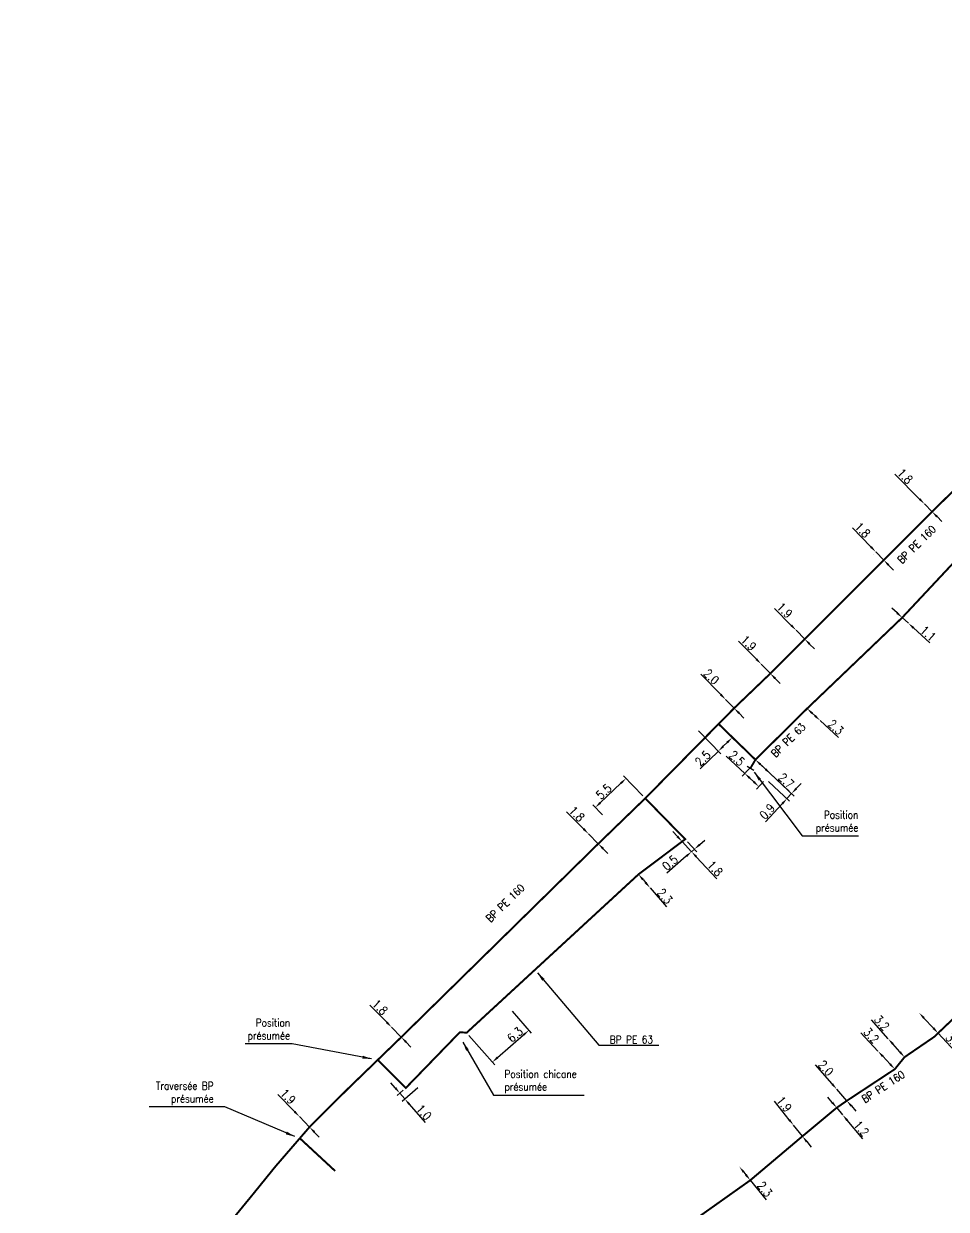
# Model space of a CAD drawing. Header units: millimetres. Extents: x 184998 to 186003, y 126995 to 128002.
# Drawn here: x 185251.5 to 185371.5, y 127752.8 to 127907 of the extents above; entities that cross this region are included whole.
import ezdxf
from ezdxf.enums import TextEntityAlignment as Align

# ---------------------------------------------------------------- set-up
doc = ezdxf.new("R2010")
doc.units = ezdxf.units.MM
doc.header["$PDMODE"] = 34
doc.linetypes.add('L_25_PE', pattern=[2000, 1000, 1000])
doc.layers.get('0').update_dxf_attribs({"linetype": 'CONTINUOUS'})
doc.layers.get('DEFPOINTS').update_dxf_attribs({"linetype": 'CONTINUOUS'})
doc.layers.add('L_150', color=1, linetype='CONTINUOUS')
doc.layers.add('L_340', color=7, linetype='CONTINUOUS')
doc.styles.get("Standard").update_dxf_attribs({"font": 'romans.shx', "width": 0.85})
doc.dimstyles.get("Standard").update_dxf_attribs({"dimtxt": 1.5, "dimasz": 1.2, "dimexe": 0.625, "dimexo": 0.625, "dimgap": 0.25, "dimtad": 1, "dimdec": 1, "dimzin": 0, "dimdsep": 46, "dimtxsty": 'Standard', "dimcen": -0.5, "dimadec": 0, "dimazin": 0, "dimtfac": 1, "dimtdec": 1, "dimtmove": 0, "dimatfit": 3, "dimfxl": 0, "dimtolj": 1, "dimtzin": 0, "dimarcsym": 0})

# ---------------------------------------------------------------- blocks, each defined once
blk = doc.blocks.new('*D173')
at = {"layer": 'DEFPOINTS', "color": 0, "linetype": 'Continuous', "transparency": 16777216}
for p in [(185367.94, 127778.33), (185367.94, 127778.33), (185370.39, 127775.7)]:
    blk.add_point(p, dxfattribs=at)
at = {"layer": 'L_150', "color": 0, "linetype": 'Continuous', "lineweight": -2, "transparency": 16777216}
for p, q in [((185368.55, 127777.67), (185369.78, 127776.36)), ((185370.39, 127775.7), (185372.63, 127773.3))]:
    blk.add_line(p, q, dxfattribs=at)
at = {"layer": 'L_150', "color": 0, "linetype": 'Continuous', "transparency": 16777216}
for points in [[(185368.66, 127777.78), (185368.44, 127777.57), (185367.94, 127778.33)], [(185369.89, 127776.46), (185369.67, 127776.25), (185370.39, 127775.7)]]:
    blk.add_solid(points, dxfattribs=at)
at = {"layer": 'L_150', "color": 0, "linetype": 'Continuous', "transparency": 16777216, "insert": (185372.36, 127774.68), "char_height": 1.125, "attachment_point": 5, "rotation": 312.9523}
blk.add_mtext('\\A1;3.6', dxfattribs=at)
blk = doc.blocks.new('*D174')
at = {"layer": 'DEFPOINTS', "color": 0, "linetype": 'Continuous', "transparency": 16777216}
for p in [(185363.91, 127774.97), (185363.91, 127774.97), (185366.03, 127772.58)]:
    blk.add_point(p, dxfattribs=at)
at = {"layer": 'L_150', "color": 0, "linetype": 'Continuous', "lineweight": -2, "transparency": 16777216}
for p, q in [((185363.91, 127774.97), (185361.73, 127777.42)), ((185365.44, 127773.25), (185364.51, 127774.3))]:
    blk.add_line(p, q, dxfattribs=at)
at = {"layer": 'L_150', "color": 0, "linetype": 'Continuous', "transparency": 16777216}
for points in [[(185364.62, 127774.4), (185364.4, 127774.2), (185363.91, 127774.97)], [(185365.55, 127773.35), (185365.32, 127773.15), (185366.03, 127772.58)]]:
    blk.add_solid(points, dxfattribs=at)
at = {"layer": 'L_150', "color": 0, "linetype": 'Continuous', "transparency": 16777216, "insert": (185363.08, 127777.03), "char_height": 1.125, "attachment_point": 5, "rotation": 311.619}
blk.add_mtext('\\A1;3.2', dxfattribs=at)
blk = doc.blocks.new('*D175')
at = {"layer": 'DEFPOINTS', "color": 0, "linetype": 'Continuous', "transparency": 16777216}
for p in [(185362.58, 127773.35), (185362.58, 127773.35), (185364.77, 127771.02)]:
    blk.add_point(p, dxfattribs=at)
at = {"layer": 'L_150', "color": 0, "linetype": 'Continuous', "lineweight": -2, "transparency": 16777216}
for p, q in [((185362.58, 127773.35), (185360.34, 127775.75)), ((185364.15, 127771.67), (185363.2, 127772.69))]:
    blk.add_line(p, q, dxfattribs=at)
at = {"layer": 'L_150', "color": 0, "linetype": 'Continuous', "transparency": 16777216}
for points in [[(185363.31, 127772.8), (185363.09, 127772.59), (185362.58, 127773.35)], [(185364.26, 127771.78), (185364.05, 127771.57), (185364.77, 127771.02)]]:
    blk.add_solid(points, dxfattribs=at)
at = {"layer": 'L_150', "color": 0, "linetype": 'Continuous', "transparency": 16777216, "insert": (185361.7, 127775.39), "char_height": 1.125, "attachment_point": 5, "rotation": 313.1066}
blk.add_mtext('\\A1;3.2', dxfattribs=at)
blk = doc.blocks.new('*D176')
at = {"layer": 'DEFPOINTS', "color": 0, "linetype": 'Continuous', "transparency": 16777216}
for p in [(185357.21, 127768.41), (185357.21, 127768.41), (185358.53, 127766.91)]:
    blk.add_point(p, dxfattribs=at)
at = {"layer": 'L_150', "color": 0, "linetype": 'Continuous', "lineweight": -2, "transparency": 16777216}
for p, q in [((185356.61, 127769.09), (185354.46, 127771.56)), ((185358.53, 127766.91), (185357.21, 127768.41)), ((185359.12, 127766.23), (185359.71, 127765.55))]:
    blk.add_line(p, q, dxfattribs=at)
at = {"layer": 'L_150', "color": 0, "linetype": 'Continuous', "transparency": 16777216}
for points in [[(185356.73, 127769.19), (185356.5, 127768.99), (185357.21, 127768.41)], [(185359.23, 127766.33), (185359.01, 127766.13), (185358.53, 127766.91)]]:
    blk.add_solid(points, dxfattribs=at)
at = {"layer": 'L_150', "color": 0, "linetype": 'Continuous', "transparency": 16777216, "insert": (185355.8, 127771.16), "char_height": 1.125, "attachment_point": 5, "rotation": 311.2032}
blk.add_mtext('\\A1;2.0', dxfattribs=at)
blk = doc.blocks.new('*D177')
at = {"layer": 'DEFPOINTS', "color": 0, "linetype": 'Continuous', "transparency": 16777216}
for p in [(185357.21, 127766), (185357.98, 127765.08), (185357.98, 127765.08)]:
    blk.add_point(p, dxfattribs=at)
at = {"layer": 'L_150', "color": 0, "linetype": 'Continuous', "lineweight": -2, "transparency": 16777216}
for p, q in [((185356.63, 127766.69), (185356.06, 127767.38)), ((185357.21, 127766), (185357.98, 127765.08)), ((185358.55, 127764.39), (185360.57, 127761.97))]:
    blk.add_line(p, q, dxfattribs=at)
at = {"layer": 'L_150', "color": 0, "linetype": 'Continuous', "transparency": 16777216}
for points in [[(185356.75, 127766.79), (185356.52, 127766.59), (185357.21, 127766)], [(185358.67, 127764.48), (185358.44, 127764.29), (185357.98, 127765.08)]]:
    blk.add_solid(points, dxfattribs=at)
at = {"layer": 'L_150', "color": 0, "linetype": 'Continuous', "transparency": 16777216, "insert": (185360.42, 127763.31), "char_height": 1.125, "attachment_point": 5, "rotation": 309.8324}
blk.add_mtext('\\A1;1.2', dxfattribs=at)
blk = doc.blocks.new('*D178')
at = {"layer": 'DEFPOINTS', "color": 0, "linetype": 'Continuous', "transparency": 16777216}
for p in [(185351.6, 127763.73), (185351.6, 127763.73), (185352.75, 127762.29)]:
    blk.add_point(p, dxfattribs=at)
at = {"layer": 'L_150', "color": 0, "linetype": 'Continuous', "lineweight": -2, "transparency": 16777216}
for p, q in [((185351.04, 127764.44), (185349.1, 127766.85)), ((185352.75, 127762.29), (185351.6, 127763.73)), ((185353.32, 127761.59), (185353.88, 127760.89))]:
    blk.add_line(p, q, dxfattribs=at)
at = {"layer": 'L_150', "color": 0, "linetype": 'Continuous', "transparency": 16777216}
for points in [[(185351.15, 127764.53), (185350.92, 127764.34), (185351.6, 127763.73)], [(185353.43, 127761.68), (185353.2, 127761.49), (185352.75, 127762.29)]]:
    blk.add_solid(points, dxfattribs=at)
at = {"layer": 'L_150', "color": 0, "linetype": 'Continuous', "transparency": 16777216, "insert": (185350.37, 127766.47), "char_height": 1.125, "attachment_point": 5, "rotation": 308.6871}
blk.add_mtext('\\A1;1.9', dxfattribs=at)
blk = doc.blocks.new('*D179')
at = {"layer": 'DEFPOINTS', "color": 0, "linetype": 'Continuous', "transparency": 16777216}
for p in [(185344.56, 127758.33), (185344.56, 127758.33), (185345.97, 127756.57)]:
    blk.add_point(p, dxfattribs=at)
at = {"layer": 'L_150', "color": 0, "linetype": 'Continuous', "lineweight": -2, "transparency": 16777216}
for p, q in [((185345.13, 127757.63), (185345.41, 127757.27)), ((185345.97, 127756.57), (185348.02, 127754.01))]:
    blk.add_line(p, q, dxfattribs=at)
at = {"layer": 'L_150', "color": 0, "linetype": 'Continuous', "transparency": 16777216}
for points in [[(185345.24, 127757.72), (185345.01, 127757.53), (185344.56, 127758.33)], [(185345.53, 127757.37), (185345.29, 127757.18), (185345.97, 127756.57)]]:
    blk.add_solid(points, dxfattribs=at)
at = {"layer": 'L_150', "color": 0, "linetype": 'Continuous', "transparency": 16777216, "insert": (185347.86, 127755.41), "char_height": 1.125, "attachment_point": 5, "rotation": 308.6871}
blk.add_mtext('\\A1;2.3', dxfattribs=at)
blk = doc.blocks.new('*D598')
at = {"layer": 'DEFPOINTS', "color": 0, "linetype": 'Continuous', "ltscale": 0.5, "transparency": 16777216}
for p in [(185287.33, 127764.85), (185287.33, 127764.85), (185288.65, 127763.49)]:
    blk.add_point(p, dxfattribs=at)
at = {"layer": 'L_150', "color": 0, "linetype": 'Continuous', "lineweight": -2, "ltscale": 0.5, "transparency": 16777216}
for p, q in [((185286.7, 127765.5), (185284.55, 127767.73)), ((185288.65, 127763.49), (185287.33, 127764.85)), ((185289.27, 127762.84), (185289.9, 127762.19))]:
    blk.add_line(p, q, dxfattribs=at)
at = {"layer": 'L_150', "color": 0, "linetype": 'Continuous', "ltscale": 0.5, "transparency": 16777216}
for points in [[(185286.81, 127765.61), (185286.59, 127765.4), (185287.33, 127764.85)], [(185289.38, 127762.95), (185289.17, 127762.74), (185288.65, 127763.49)]]:
    blk.add_solid(points, dxfattribs=at)
at = {"layer": 'L_150', "color": 0, "linetype": 'Continuous', "ltscale": 0.5, "transparency": 16777216, "insert": (185285.85, 127767.46), "char_height": 1.125, "attachment_point": 5, "rotation": 314.0464}
blk.add_mtext('\\A1;1.9', dxfattribs=at)
blk = doc.blocks.new('*D599')
at = {"layer": 'DEFPOINTS', "color": 0, "linetype": 'Continuous', "ltscale": 0.5, "transparency": 16777216}
for p in [(185299.32, 127776.47), (185299.32, 127776.47), (185300.58, 127775.18)]:
    blk.add_point(p, dxfattribs=at)
at = {"layer": 'L_150', "color": 0, "linetype": 'Continuous', "lineweight": -2, "ltscale": 0.5, "transparency": 16777216}
for p, q in [((185298.69, 127777.11), (185296.49, 127779.36)), ((185300.58, 127775.18), (185299.32, 127776.47)), ((185301.21, 127774.54), (185301.84, 127773.9))]:
    blk.add_line(p, q, dxfattribs=at)
at = {"layer": 'L_150', "color": 0, "linetype": 'Continuous', "ltscale": 0.5, "transparency": 16777216}
for points in [[(185298.8, 127777.22), (185298.58, 127777.01), (185299.32, 127776.47)], [(185301.31, 127774.65), (185301.1, 127774.44), (185300.58, 127775.18)]]:
    blk.add_solid(points, dxfattribs=at)
at = {"layer": 'L_150', "color": 0, "linetype": 'Continuous', "ltscale": 0.5, "transparency": 16777216, "insert": (185297.81, 127779.08), "char_height": 1.125, "attachment_point": 5, "rotation": 314.3735}
blk.add_mtext('\\A1;1.8', dxfattribs=at)
blk = doc.blocks.new('*D600')
at = {"layer": 'DEFPOINTS', "color": 0, "linetype": 'Continuous', "ltscale": 0.5, "transparency": 16777216}
for p in [(185324.93, 127801.61), (185324.93, 127801.61), (185326.2, 127800.33)]:
    blk.add_point(p, dxfattribs=at)
at = {"layer": 'L_150', "color": 0, "linetype": 'Continuous', "lineweight": -2, "ltscale": 0.5, "transparency": 16777216}
for p, q in [((185324.3, 127802.25), (185322.09, 127804.49)), ((185326.2, 127800.33), (185324.93, 127801.61)), ((185326.83, 127799.69), (185327.46, 127799.05))]:
    blk.add_line(p, q, dxfattribs=at)
at = {"layer": 'L_150', "color": 0, "linetype": 'Continuous', "ltscale": 0.5, "transparency": 16777216}
for points in [[(185324.41, 127802.36), (185324.19, 127802.15), (185324.93, 127801.61)], [(185326.94, 127799.8), (185326.72, 127799.59), (185326.2, 127800.33)]]:
    blk.add_solid(points, dxfattribs=at)
at = {"layer": 'L_150', "color": 0, "linetype": 'Continuous', "ltscale": 0.5, "transparency": 16777216, "insert": (185323.41, 127804.22), "char_height": 1.125, "attachment_point": 5, "rotation": 314.6524}
blk.add_mtext('\\A1;1.8', dxfattribs=at)
blk = doc.blocks.new('*D601')
at = {"layer": 'DEFPOINTS', "color": 0, "linetype": 'Continuous', "ltscale": 0.5, "transparency": 16777216}
for p in [(185325.81, 127805.04), (185332.31, 127806.24), (185327.08, 127803.73)]:
    blk.add_point(p, dxfattribs=at)
at = {"layer": 'L_150', "color": 0, "linetype": 'Continuous', "lineweight": -2, "ltscale": 0.5, "transparency": 16777216}
for p, q in [((185329.15, 127808.21), (185326.47, 127805.66)), ((185331.98, 127806.58), (185329.48, 127809.16)), ((185326.76, 127804.07), (185325.49, 127805.38))]:
    blk.add_line(p, q, dxfattribs=at)
at = {"layer": 'L_150', "color": 0, "linetype": 'Continuous', "ltscale": 0.5, "transparency": 16777216}
for points in [[(185329.05, 127808.32), (185329.26, 127808.1), (185329.81, 127808.83)], [(185326.36, 127805.77), (185326.57, 127805.55), (185325.81, 127805.04)]]:
    blk.add_solid(points, dxfattribs=at)
at = {"layer": 'L_150', "color": 0, "linetype": 'Continuous', "ltscale": 0.5, "transparency": 16777216, "insert": (185326.92, 127807.12), "char_height": 1.125, "attachment_point": 5, "rotation": 43.434}
blk.add_mtext('\\A1;5.5', dxfattribs=at)
blk = doc.blocks.new('*D602')
at = {"layer": 'DEFPOINTS', "color": 0, "linetype": 'Continuous', "ltscale": 0.5, "transparency": 16777216}
for p in [(185337.1, 127800.62), (185338.33, 127799.3), (185338.33, 127799.3)]:
    blk.add_point(p, dxfattribs=at)
at = {"layer": 'L_150', "color": 0, "linetype": 'Continuous', "lineweight": -2, "ltscale": 0.5, "transparency": 16777216}
for p, q in [((185336.49, 127801.27), (185335.88, 127801.93)), ((185337.1, 127800.62), (185338.33, 127799.3)), ((185338.95, 127798.64), (185341.61, 127795.79))]:
    blk.add_line(p, q, dxfattribs=at)
at = {"layer": 'L_150', "color": 0, "linetype": 'Continuous', "ltscale": 0.5, "transparency": 16777216}
for points in [[(185336.6, 127801.38), (185336.38, 127801.17), (185337.1, 127800.62)], [(185339.06, 127798.74), (185338.84, 127798.54), (185338.33, 127799.3)]]:
    blk.add_solid(points, dxfattribs=at)
at = {"layer": 'L_150', "color": 0, "linetype": 'Continuous', "ltscale": 0.5, "transparency": 16777216, "insert": (185341.39, 127797.12), "char_height": 1.125, "attachment_point": 5, "rotation": 312.9969}
blk.add_mtext('\\A1;1.8', dxfattribs=at)
blk = doc.blocks.new('*D603')
at = {"layer": 'DEFPOINTS', "color": 0, "linetype": 'Continuous', "ltscale": 0.5, "transparency": 16777216}
for p in [(185337.48, 127800.94), (185338.33, 127799.3), (185338.33, 127799.3)]:
    blk.add_point(p, dxfattribs=at)
at = {"layer": 'L_150', "color": 0, "linetype": 'Continuous', "lineweight": -2, "ltscale": 0.5, "transparency": 16777216}
for p, q in [((185337.8, 127800.6), (185339.03, 127799.28)), ((185339.39, 127800.22), (185340.07, 127800.81)), ((185338.71, 127799.63), (185338.33, 127799.3)), ((185337.65, 127798.71), (185335.13, 127796.52))]:
    blk.add_line(p, q, dxfattribs=at)
at = {"layer": 'L_150', "color": 0, "linetype": 'Continuous', "ltscale": 0.5, "transparency": 16777216}
for points in [[(185337.55, 127798.82), (185337.75, 127798.6), (185338.33, 127799.3)], [(185339.29, 127800.33), (185339.49, 127800.1), (185338.71, 127799.63)]]:
    blk.add_solid(points, dxfattribs=at)
at = {"layer": 'L_150', "color": 0, "linetype": 'Continuous', "ltscale": 0.5, "transparency": 16777216, "insert": (185335.54, 127797.86), "char_height": 1.125, "attachment_point": 5, "rotation": 40.9798}
blk.add_mtext('\\A1;0.5', dxfattribs=at)
blk = doc.blocks.new('*D604')
at = {"layer": 'DEFPOINTS', "color": 0, "linetype": 'Continuous', "ltscale": 0.5, "transparency": 16777216}
for p in [(185331.43, 127796.35), (185332.93, 127794.61), (185332.93, 127794.61)]:
    blk.add_point(p, dxfattribs=at)
at = {"layer": 'L_150', "color": 0, "linetype": 'Continuous', "lineweight": -2, "ltscale": 0.5, "transparency": 16777216}
for p, q in [((185332.02, 127795.67), (185332.34, 127795.29)), ((185332.93, 127794.61), (185335.07, 127792.12))]:
    blk.add_line(p, q, dxfattribs=at)
at = {"layer": 'L_150', "color": 0, "linetype": 'Continuous', "ltscale": 0.5, "transparency": 16777216}
for points in [[(185332.13, 127795.77), (185331.9, 127795.57), (185331.43, 127796.35)], [(185332.46, 127795.39), (185332.23, 127795.19), (185332.93, 127794.61)]]:
    blk.add_solid(points, dxfattribs=at)
at = {"layer": 'L_150', "color": 0, "linetype": 'Continuous', "ltscale": 0.5, "transparency": 16777216, "insert": (185334.86, 127793.51), "char_height": 1.125, "attachment_point": 5, "rotation": 310.738}
blk.add_mtext('\\A1;2.3', dxfattribs=at)
blk = doc.blocks.new('*D605')
at = {"layer": 'DEFPOINTS', "color": 0, "linetype": 'Continuous', "ltscale": 0.5, "transparency": 16777216}
for p in [(185347.39, 127823.69), (185347.39, 127823.69), (185348.58, 127822.47)]:
    blk.add_point(p, dxfattribs=at)
at = {"layer": 'L_150', "color": 0, "linetype": 'Continuous', "lineweight": -2, "ltscale": 0.5, "transparency": 16777216}
for p, q in [((185346.76, 127824.33), (185344.45, 127826.68)), ((185348.58, 127822.47), (185347.39, 127823.69)), ((185349.21, 127821.83), (185349.84, 127821.19))]:
    blk.add_line(p, q, dxfattribs=at)
at = {"layer": 'L_150', "color": 0, "linetype": 'Continuous', "ltscale": 0.5, "transparency": 16777216}
for points in [[(185346.86, 127824.44), (185346.65, 127824.23), (185347.39, 127823.69)], [(185349.32, 127821.93), (185349.1, 127821.72), (185348.58, 127822.47)]]:
    blk.add_solid(points, dxfattribs=at)
at = {"layer": 'L_150', "color": 0, "linetype": 'Continuous', "ltscale": 0.5, "transparency": 16777216, "insert": (185345.75, 127826.42), "char_height": 1.125, "attachment_point": 5, "rotation": 314.4535}
blk.add_mtext('\\A1;1.9', dxfattribs=at)
blk = doc.blocks.new('*D606')
at = {"layer": 'DEFPOINTS', "color": 0, "linetype": 'Continuous', "ltscale": 0.5, "transparency": 16777216}
for p in [(185351.93, 127828.09), (185351.93, 127828.09), (185353.05, 127826.94)]:
    blk.add_point(p, dxfattribs=at)
at = {"layer": 'L_150', "color": 0, "linetype": 'Continuous', "lineweight": -2, "ltscale": 0.5, "transparency": 16777216}
for p, q in [((185351.3, 127828.73), (185349.14, 127830.94)), ((185353.05, 127826.95), (185351.93, 127828.09)), ((185353.38, 127827.27), (185353.39, 127827.27)), ((185353.68, 127826.3), (185354.31, 127825.66))]:
    blk.add_line(p, q, dxfattribs=at)
at = {"layer": 'L_150', "color": 0, "linetype": 'Continuous', "ltscale": 0.5, "transparency": 16777216}
for points in [[(185351.41, 127828.84), (185351.2, 127828.63), (185351.93, 127828.09)], [(185353.79, 127826.41), (185353.58, 127826.2), (185353.05, 127826.95)]]:
    blk.add_solid(points, dxfattribs=at)
at = {"layer": 'L_150', "color": 0, "linetype": 'Continuous', "ltscale": 0.5, "transparency": 16777216, "insert": (185350.44, 127830.69), "char_height": 1.125, "attachment_point": 5, "rotation": 314.4154}
blk.add_mtext('\\A1;1.9', dxfattribs=at)
blk = doc.blocks.new('*D607')
at = {"layer": 'DEFPOINTS', "color": 0, "linetype": 'Continuous', "ltscale": 0.5, "transparency": 16777216}
for p in [(185362.29, 127838.29), (185362.29, 127838.29), (185363.33, 127837.22)]:
    blk.add_point(p, dxfattribs=at)
at = {"layer": 'L_150', "color": 0, "linetype": 'Continuous', "lineweight": -2, "ltscale": 0.5, "transparency": 16777216}
for p, q in [((185361.66, 127838.93), (185359.25, 127841.41)), ((185361.95, 127837.96), (185361.95, 127837.96)), ((185363.33, 127837.22), (185362.29, 127838.29)), ((185362.99, 127836.9), (185362.99, 127836.9)), ((185363.95, 127836.58), (185364.58, 127835.93))]:
    blk.add_line(p, q, dxfattribs=at)
at = {"layer": 'L_150', "color": 0, "linetype": 'Continuous', "ltscale": 0.5, "transparency": 16777216}
for points in [[(185361.77, 127839.04), (185361.56, 127838.83), (185362.29, 127838.29)], [(185364.06, 127836.68), (185363.85, 127836.47), (185363.33, 127837.22)]]:
    blk.add_solid(points, dxfattribs=at)
at = {"layer": 'L_150', "color": 0, "linetype": 'Continuous', "ltscale": 0.5, "transparency": 16777216, "insert": (185360.57, 127841.13), "char_height": 1.125, "attachment_point": 5, "rotation": 314.2231}
blk.add_mtext('\\A1;1.8', dxfattribs=at)
blk = doc.blocks.new('*D608')
at = {"layer": 'DEFPOINTS', "color": 0, "linetype": 'Continuous', "ltscale": 0.5, "transparency": 16777216}
for p in [(185368.63, 127844.52), (185368.63, 127844.52), (185369.62, 127843.51)]:
    blk.add_point(p, dxfattribs=at)
at = {"layer": 'L_150', "color": 0, "linetype": 'Continuous', "lineweight": -2, "ltscale": 0.5, "transparency": 16777216}
for p, q in [((185367.99, 127845.16), (185364.78, 127848.4)), ((185369.62, 127843.51), (185368.63, 127844.52)), ((185370.26, 127842.87), (185370.89, 127842.23))]:
    blk.add_line(p, q, dxfattribs=at)
at = {"layer": 'L_150', "color": 0, "linetype": 'Continuous', "ltscale": 0.5, "transparency": 16777216}
for points in [[(185368.1, 127845.26), (185367.89, 127845.05), (185368.63, 127844.52)], [(185370.36, 127842.97), (185370.15, 127842.76), (185369.62, 127843.51)]]:
    blk.add_solid(points, dxfattribs=at)
at = {"layer": 'L_150', "color": 0, "linetype": 'Continuous', "ltscale": 0.5, "transparency": 16777216, "insert": (185366.1, 127848.13), "char_height": 1.125, "attachment_point": 5, "rotation": 314.7238}
blk.add_mtext('\\A1;1.8', dxfattribs=at)
blk = doc.blocks.new('*D612')
at = {"layer": 'DEFPOINTS', "color": 0, "linetype": 'Continuous', "ltscale": 0.5, "transparency": 16777216}
for p in [(185342.76, 127819.09), (185342.76, 127819.09), (185343.87, 127817.96)]:
    blk.add_point(p, dxfattribs=at)
at = {"layer": 'L_150', "color": 0, "linetype": 'Continuous', "lineweight": -2, "ltscale": 0.5, "transparency": 16777216}
for p, q in [((185342.13, 127819.73), (185339.54, 127822.37)), ((185343.87, 127817.96), (185342.76, 127819.09)), ((185344.51, 127817.32), (185345.14, 127816.68))]:
    blk.add_line(p, q, dxfattribs=at)
at = {"layer": 'L_150', "color": 0, "linetype": 'Continuous', "ltscale": 0.5, "transparency": 16777216}
for points in [[(185342.24, 127819.84), (185342.02, 127819.63), (185342.76, 127819.09)], [(185344.61, 127817.43), (185344.4, 127817.22), (185343.87, 127817.96)]]:
    blk.add_solid(points, dxfattribs=at)
at = {"layer": 'L_150', "color": 0, "linetype": 'Continuous', "ltscale": 0.5, "transparency": 16777216, "insert": (185340.91, 127822.04), "char_height": 1.125, "attachment_point": 5, "rotation": 314.5584}
blk.add_mtext('\\A1;2.0', dxfattribs=at)
blk = doc.blocks.new('*D613')
at = {"layer": 'DEFPOINTS', "color": 0, "linetype": 'Continuous', "ltscale": 0.5, "transparency": 16777216}
for p in [(185341.85, 127815.91), (185338.91, 127815.34), (185341.82, 127812.37)]:
    blk.add_point(p, dxfattribs=at)
at = {"layer": 'L_150', "color": 0, "linetype": 'Continuous', "lineweight": -2, "ltscale": 0.5, "transparency": 16777216}
for p, q in [((185339.24, 127815), (185342.14, 127812.04)), ((185342.18, 127815.58), (185343.93, 127813.78)), ((185342.96, 127813.49), (185342.46, 127813)), ((185341.82, 127812.37), (185339.47, 127810.08))]:
    blk.add_line(p, q, dxfattribs=at)
at = {"layer": 'L_150', "color": 0, "linetype": 'Continuous', "ltscale": 0.5, "transparency": 16777216}
for points in [[(185342.36, 127813.11), (185342.56, 127812.89), (185341.82, 127812.37)], [(185342.86, 127813.6), (185343.07, 127813.38), (185343.6, 127814.12)]]:
    blk.add_solid(points, dxfattribs=at)
at = {"layer": 'L_150', "color": 0, "linetype": 'Continuous', "ltscale": 0.5, "transparency": 16777216, "insert": (185339.8, 127811.44), "char_height": 1.125, "attachment_point": 5, "rotation": 44.3885}
blk.add_mtext('\\A1;2.5', dxfattribs=at)
blk = doc.blocks.new('*D614')
at = {"layer": 'DEFPOINTS', "color": 0, "linetype": 'Continuous', "ltscale": 0.5, "transparency": 16777216}
for p in [(185346.64, 127811.26), (185348, 127808.76), (185350.74, 127806.2)]:
    blk.add_point(p, dxfattribs=at)
at = {"layer": 'L_150', "color": 0, "linetype": 'Continuous', "lineweight": -2, "ltscale": 0.5, "transparency": 16777216}
for p, q in [((185346.98, 127810.94), (185351.7, 127806.54)), ((185348.34, 127808.44), (185351.08, 127805.88)), ((185351.96, 127807.52), (185352.58, 127808.18)), ((185351.35, 127806.86), (185350.74, 127806.2)), ((185350.13, 127805.54), (185347.93, 127803.16))]:
    blk.add_line(p, q, dxfattribs=at)
at = {"layer": 'L_150', "color": 0, "linetype": 'Continuous', "ltscale": 0.5, "transparency": 16777216}
for points in [[(185351.85, 127807.62), (185352.07, 127807.42), (185351.35, 127806.86)], [(185350.02, 127805.64), (185350.24, 127805.43), (185350.74, 127806.2)]]:
    blk.add_solid(points, dxfattribs=at)
at = {"layer": 'L_150', "color": 0, "linetype": 'Continuous', "ltscale": 0.5, "transparency": 16777216, "insert": (185348.17, 127804.53), "char_height": 1.125, "attachment_point": 5, "rotation": 47.1905}
blk.add_mtext('\\A1;0.9', dxfattribs=at)
blk = doc.blocks.new('*D615')
at = {"layer": 'DEFPOINTS', "color": 0, "linetype": 'Continuous', "ltscale": 0.5, "transparency": 16777216}
for p in [(185346.64, 127811.26), (185348.61, 127809.42), (185348.61, 127809.42)]:
    blk.add_point(p, dxfattribs=at)
at = {"layer": 'L_150', "color": 0, "linetype": 'Continuous', "lineweight": -2, "ltscale": 0.5, "transparency": 16777216}
for p, q in [((185346.96, 127811.6), (185346.96, 127811.6)), ((185347.29, 127810.64), (185347.95, 127810.03)), ((185348.93, 127809.76), (185348.93, 127809.76)), ((185348.61, 127809.42), (185351.01, 127807.18))]:
    blk.add_line(p, q, dxfattribs=at)
at = {"layer": 'L_150', "color": 0, "linetype": 'Continuous', "ltscale": 0.5, "transparency": 16777216}
for points in [[(185347.4, 127810.75), (185347.19, 127810.53), (185346.64, 127811.26)], [(185348.05, 127810.14), (185347.85, 127809.92), (185348.61, 127809.42)]]:
    blk.add_solid(points, dxfattribs=at)
at = {"layer": 'L_150', "color": 0, "linetype": 'Continuous', "ltscale": 0.5, "transparency": 16777216, "insert": (185350.65, 127808.54), "char_height": 1.125, "attachment_point": 5, "rotation": 316.976}
blk.add_mtext('\\A1;2.7', dxfattribs=at)
blk = doc.blocks.new('*D616')
at = {"layer": 'DEFPOINTS', "color": 0, "linetype": 'Continuous', "transparency": 16777216}
for p in [(185346.17, 127810.46), (185348, 127808.76), (185347.08, 127807.77)]:
    blk.add_point(p, dxfattribs=at)
at = {"layer": 'L_340', "color": 0, "linetype": 'Continuous', "lineweight": -2, "transparency": 16777216}
for p, q in [((185345.25, 127809.48), (185342.85, 127811.72)), ((185345.85, 127810.12), (185344.93, 127809.14)), ((185346.42, 127808.39), (185345.91, 127808.87)), ((185347.68, 127808.41), (185346.76, 127807.43))]:
    blk.add_line(p, q, dxfattribs=at)
at = {"layer": 'L_340', "color": 0, "linetype": 'Continuous', "transparency": 16777216}
for points in [[(185346.01, 127808.98), (185345.8, 127808.76), (185345.25, 127809.48)], [(185346.52, 127808.5), (185346.32, 127808.28), (185347.08, 127807.77)]]:
    blk.add_solid(points, dxfattribs=at)
at = {"layer": 'L_340', "color": 0, "linetype": 'Continuous', "transparency": 16777216, "insert": (185344.23, 127811.45), "char_height": 1.125, "attachment_point": 5, "rotation": 316.976}
blk.add_mtext('\\A1;2.5', dxfattribs=at)
blk = doc.blocks.new('*D617')
at = {"layer": 'DEFPOINTS', "color": 0, "linetype": 'Continuous', "ltscale": 0.5, "transparency": 16777216}
for p in [(185353.36, 127817.91), (185355.05, 127816.36), (185355.05, 127816.36)]:
    blk.add_point(p, dxfattribs=at)
at = {"layer": 'L_150', "color": 0, "linetype": 'Continuous', "lineweight": -2, "ltscale": 0.5, "transparency": 16777216}
for p, q in [((185354.02, 127817.3), (185354.39, 127816.97)), ((185355.05, 127816.36), (185357.46, 127814.13))]:
    blk.add_line(p, q, dxfattribs=at)
at = {"layer": 'L_150', "color": 0, "linetype": 'Continuous', "ltscale": 0.5, "transparency": 16777216}
for points in [[(185354.12, 127817.41), (185353.92, 127817.19), (185353.36, 127817.91)], [(185354.49, 127817.08), (185354.29, 127816.85), (185355.05, 127816.36)]]:
    blk.add_solid(points, dxfattribs=at)
at = {"layer": 'L_150', "color": 0, "linetype": 'Continuous', "ltscale": 0.5, "transparency": 16777216, "insert": (185357.1, 127815.49), "char_height": 1.125, "attachment_point": 5, "rotation": 317.3626}
blk.add_mtext('\\A1;2.3', dxfattribs=at)
blk = doc.blocks.new('*D618')
at = {"layer": 'DEFPOINTS', "color": 0, "linetype": 'Continuous', "ltscale": 0.5, "transparency": 16777216}
for p in [(185365.73, 127829.74), (185366.54, 127829), (185366.54, 127829)]:
    blk.add_point(p, dxfattribs=at)
at = {"layer": 'L_150', "color": 0, "linetype": 'Continuous', "lineweight": -2, "ltscale": 0.5, "transparency": 16777216}
for p, q in [((185365.06, 127830.34), (185364.39, 127830.95)), ((185365.73, 127829.74), (185366.54, 127829)), ((185367.21, 127828.39), (185369.33, 127826.46))]:
    blk.add_line(p, q, dxfattribs=at)
at = {"layer": 'L_150', "color": 0, "linetype": 'Continuous', "ltscale": 0.5, "transparency": 16777216}
for points in [[(185365.16, 127830.45), (185364.96, 127830.23), (185365.73, 127829.74)], [(185367.31, 127828.5), (185367.1, 127828.28), (185366.54, 127829)]]:
    blk.add_solid(points, dxfattribs=at)
at = {"layer": 'L_150', "color": 0, "linetype": 'Continuous', "ltscale": 0.5, "transparency": 16777216, "insert": (185369.1, 127827.68), "char_height": 1.125, "attachment_point": 5, "rotation": 317.7186}
blk.add_mtext('\\A1;1.1', dxfattribs=at)
blk = doc.blocks.new('L_340_07')
at = {"color": 0, "linetype": 'Continuous', "const_width": 0.25, "flags": 128}
blk.add_lwpolyline([(0, 0), (0.35, 0)], dxfattribs=at)
at = {"color": 0, "linetype": 'Continuous', "flags": 128}
blk.add_lwpolyline([(0.35, -0.5), (0.35, 0.5)], dxfattribs=at)
at = {"color": 0, "linetype": 'Continuous', "width": 0.75, "flags": 3}
for tag, p in [('DEF_LEG', (0.72, -3.47)), ('DEF_COUP', (0.72, -5.97)), ('DEF_TYPE', (0.72, -8.47))]:
    blk.add_attdef(tag, text='', height=1.2, dxfattribs=at).set_placement(p, align=Align.MIDDLE)
blk = doc.blocks.new('*D625')
at = {"layer": 'DEFPOINTS', "color": 0, "linetype": 'Continuous', "ltscale": 0.5, "transparency": 16777216}
for p in [(185314.68, 127778.93), (185309.09, 127775.76), (185317.17, 127776.07)]:
    blk.add_point(p, dxfattribs=at)
at = {"layer": 'L_150', "color": 0, "linetype": 'Continuous', "lineweight": -2, "ltscale": 0.5, "transparency": 16777216}
for p, q in [((185314.99, 127778.58), (185317.48, 127775.72)), ((185309.39, 127775.41), (185312.73, 127771.58)), ((185313.1, 127772.52), (185316.49, 127775.48))]:
    blk.add_line(p, q, dxfattribs=at)
at = {"layer": 'L_150', "color": 0, "linetype": 'Continuous', "ltscale": 0.5, "transparency": 16777216}
for points in [[(185316.4, 127775.59), (185316.59, 127775.37), (185317.17, 127776.07)], [(185313, 127772.64), (185313.2, 127772.41), (185312.42, 127771.93)]]:
    blk.add_solid(points, dxfattribs=at)
at = {"layer": 'L_150', "color": 0, "linetype": 'Continuous', "ltscale": 0.5, "transparency": 16777216, "insert": (185315.38, 127775.51), "char_height": 1.125, "attachment_point": 5, "rotation": 41.0628}
blk.add_mtext('\\A1;6.3', dxfattribs=at)
blk = doc.blocks.new('*D626')
at = {"layer": 'DEFPOINTS', "color": 0, "linetype": 'Continuous', "ltscale": 0.5, "transparency": 16777216}
for p in [(185301.18, 127768.58), (185303.09, 127768.9), (185301.04, 127767.14)]:
    blk.add_point(p, dxfattribs=at)
at = {"layer": 'L_150', "color": 0, "linetype": 'Continuous', "lineweight": -2, "ltscale": 0.5, "transparency": 16777216}
for p, q in [((185299.8, 127768.58), (185299.22, 127769.26)), ((185300.83, 127768.27), (185300.04, 127767.59)), ((185302.73, 127768.59), (185300.69, 127766.83)), ((185300.39, 127767.9), (185301.04, 127767.14)), ((185301.63, 127766.46), (185303.68, 127764.07))]:
    blk.add_line(p, q, dxfattribs=at)
at = {"layer": 'L_150', "color": 0, "linetype": 'Continuous', "ltscale": 0.5, "transparency": 16777216}
for points in [[(185299.92, 127768.68), (185299.69, 127768.48), (185300.39, 127767.9)], [(185301.74, 127766.55), (185301.52, 127766.36), (185301.04, 127767.14)]]:
    blk.add_solid(points, dxfattribs=at)
at = {"layer": 'L_150', "color": 0, "linetype": 'Continuous', "ltscale": 0.5, "transparency": 16777216, "insert": (185303.52, 127765.41), "char_height": 1.125, "attachment_point": 5, "rotation": 310.6757}
blk.add_mtext('\\A1;1.0', dxfattribs=at)

msp = doc.modelspace()

# ---------------------------------------------------------------- linework, layer by layer
at = {"layer": 'L_150', "linetype": 'L_25_PE', "const_width": 0.25}
for points in [[(185504.81, 127906.85), (185498.89, 127900.25), (185496.53, 127897.6), (185490.41, 127891.06), (185489.22, 127890.39), (185488.89, 127890.07), (185488.83, 127888.49), (185478.7, 127877.34), (185468.99, 127868.23), (185457.4, 127856.88), (185448.38, 127848.45), (185441.69, 127842.49), (185441.67, 127842.11), (185435.62, 127836.07), (185434.99, 127835.47), (185427.3, 127828.53), (185416.88, 127819.19), (185416.17, 127818.51), (185409.72, 127813.05), (185404.86, 127807.78), (185391.74, 127795.83), (185378.52, 127783.43), (185370.39, 127775.7), (185369.89, 127775.22)], [(185397.48, 127868.18), (185399.63, 127865.82), (185378.93, 127843.69), (185375.03, 127839.68), (185365.73, 127829.74), (185353.36, 127817.91), (185346.64, 127811.26), (185346.17, 127810.46)], [(185346.64, 127811.26), (185341.85, 127815.91)], [(185369.89, 127775.22), (185366.03, 127772.58), (185364.77, 127771.02), (185358.53, 127766.91), (185357.21, 127766), (185352.75, 127762.29), (185345.97, 127756.57), (185331.42, 127746.24), (185325.34, 127742.33), (185313.43, 127733.48), (185308.9, 127730.61), (185299.31, 127723.29), (185292.4, 127718.73), (185281.1, 127711.15), (185280.37, 127710.66), (185273.75, 127705.81), (185273.75, 127705.81), (185271.16, 127704.37), (185269.14, 127703.79), (185266.38, 127703.98), (185263.89, 127704.47), (185259.01, 127708.98), (185251.6, 127715.81)]]:
    msp.add_lwpolyline(points, dxfattribs=at)
at = {"layer": 'L_150', "linetype": 'L_25_PE', "ltscale": 0.5, "const_width": 0.25}
for points in [[(185276.31, 127748.67), (185281.12, 127754.54), (185284.23, 127758.38), (185288.65, 127763.49), (185293.58, 127768.41), (185300.58, 127775.18), (185326.2, 127800.33), (185332.31, 127806.24), (185343.87, 127817.96), (185348.58, 127822.47), (185363.33, 127837.22), (185369.62, 127843.51), (185376.16, 127849.96), (185380.54, 127854.26), (185383.32, 127856.05), (185392.42, 127863.94), (185396.19, 127866.92), (185397.48, 127868.18), (185398.07, 127868.76)], [(185297.51, 127772.22), (185301.18, 127768.58), (185301.18, 127768.58), (185308.2, 127775.82), (185309.09, 127775.76), (185331.43, 127796.35), (185337.51, 127800.92), (185332.31, 127806.24)], [(185287.39, 127762.03), (185291.99, 127757.77)]]:
    msp.add_lwpolyline(points, dxfattribs=at)

# ---------------------------------------------------------------- block references
at = {"layer": 'L_340', "rotation": 239.7090940993396}
msp.add_blockref('L_340_07', (185346.17, 127810.46), dxfattribs=at)

# ---------------------------------------------------------------- texts
at = {"layer": 'L_150', "linetype": 'L_25_PE', "width": 0.85}
for s, rotation, p in [('BP PE 160', 44.4401, (185367.61, 127839.25)), ('BP PE 63', 44.4401, (185350.92, 127813.81)), ('BP PE 160', 44.4401, (185314.11, 127792.62)), ('BP PE 160', 33.3318, (185363.26, 127768.74))]:
    msp.add_text(s, height=1, rotation=rotation, dxfattribs=at).set_placement(p, align=Align.MIDDLE)
at = {"layer": 'L_150', "linetype": 'Continuous', "char_height": 1}
for s, insert, attachment_point in [('Position\\Pprésumée', (185286.13, 127776.05), 6), ('BP PE 63', (185327.71, 127774.87), 4), ('Position chicane\\Pprésumée', (185314.01, 127769.39), 4), ('Traversée BP\\Pprésumée', (185276.18, 127767.85), 6)]:
    msp.add_mtext(s, dxfattribs=dict(at, insert=insert, attachment_point=attachment_point))
at = {"layer": 'L_340', "linetype": 'Continuous', "insert": (185360.03, 127803.09), "char_height": 1, "attachment_point": 6}
msp.add_mtext('Position\\Pprésumée', dxfattribs=at)

# ---------------------------------------------------------------- dimensions: what is measured, and where the dimension line sits
at = {"layer": 'L_150', "linetype": 'Continuous', "ltscale": 0.5}
for base, p1, p2, angle, text, picture, middle in [((185368.63, 127844.52), (185369.62, 127843.51), (185368.63, 127844.52), 314.7238, '1.8', '*D608', (185365.57, 127847.6)), ((185362.29, 127838.29), (185363.33, 127837.22), (185362.29, 127838.29), 314.2231, '1.8', '*D607', (185360.03, 127840.61)), ((185351.93, 127828.09), (185353.05, 127826.94), (185351.93, 127828.09), 314.4154, '1.9', '*D606', (185349.9, 127830.16)), ((185347.39, 127823.69), (185348.58, 127822.47), (185347.39, 127823.69), 314.4535, '1.9', '*D605', (185345.22, 127825.9)), ((185342.76, 127819.09), (185343.87, 127817.96), (185342.76, 127819.09), 314.5584, '2.0', '*D612', (185340.37, 127821.52)), ((185338.33, 127799.3), (185337.48, 127800.94), (185338.33, 127799.3), 40.9798, '0.5', '*D603', (185336.03, 127797.3))]:
    dim = msp.add_linear_dim(base=base, p1=p1, p2=p2, angle=angle, text=text, dimstyle='Standard', override={"dimscale": 0.75}, dxfattribs=at)
    dim.commit()
    dim.dimension.update_dxf_attribs({"geometry": picture, "text_midpoint": middle, "dimtype": 160})
for base, p1, p2, angle, picture, middle in [((185366.54, 127829), (185365.73, 127829.74), (185366.54, 127829), 137.7186, '*D618', (185368.6, 127827.12)), ((185355.05, 127816.36), (185353.36, 127817.91), (185355.05, 127816.36), 137.3626, '*D617', (185356.59, 127814.94)), ((185341.82, 127812.37), (185341.85, 127815.91), (185338.91, 127815.34), 44.3885, '*D613', (185340.32, 127810.91)), ((185348.61, 127809.42), (185346.64, 127811.26), (185348.61, 127809.42), 136.976, '*D615', (185350.14, 127807.99)), ((185350.74, 127806.2), (185346.64, 127811.26), (185348, 127808.76), 47.1905, '*D614', (185348.72, 127804.02)), ((185325.81, 127805.04), (185332.31, 127806.24), (185327.08, 127803.73), 43.434, '*D601', (185327.43, 127806.58)), ((185324.93, 127801.61), (185326.2, 127800.33), (185324.93, 127801.61), 314.6524, '*D600', (185322.88, 127803.69)), ((185338.33, 127799.3), (185337.1, 127800.62), (185338.33, 127799.3), 132.9969, '*D602', (185340.84, 127796.61)), ((185332.93, 127794.61), (185331.43, 127796.35), (185332.93, 127794.61), 130.738, '*D604', (185334.3, 127793.02)), ((185299.32, 127776.47), (185300.58, 127775.18), (185299.32, 127776.47), 314.3735, '*D599', (185297.28, 127778.56)), ((185317.17, 127776.07), (185309.09, 127775.76), (185314.68, 127778.93), 221.0628, '*D625', (185315.88, 127774.94)), ((185287.33, 127764.85), (185288.65, 127763.49), (185287.33, 127764.85), 314.0464, '*D598', (185285.31, 127766.94)), ((185301.04, 127767.14), (185301.18, 127768.58), (185303.09, 127768.9), 130.6757, '*D626', (185302.95, 127764.92))]:
    dim = msp.add_linear_dim(base=base, p1=p1, p2=p2, angle=angle, dimstyle='Standard', override={"dimscale": 0.75}, dxfattribs=at)
    dim.commit()
    dim.dimension.update_dxf_attribs({"geometry": picture, "text_midpoint": middle, "dimtype": 160})
at = {"layer": 'L_150', "linetype": 'Continuous'}
for base, p1, p2, angle, picture, middle in [((185363.91, 127774.97), (185366.03, 127772.58), (185363.91, 127774.97), 311.619, '*D174', (185362.52, 127776.53)), ((185367.94, 127778.33), (185370.39, 127775.7), (185367.94, 127778.33), 312.9523, '*D173', (185371.82, 127774.17)), ((185362.58, 127773.35), (185364.77, 127771.02), (185362.58, 127773.35), 313.1066, '*D175', (185361.16, 127774.88)), ((185357.21, 127768.41), (185358.53, 127766.91), (185357.21, 127768.41), 311.2032, '*D176', (185355.24, 127770.66)), ((185351.6, 127763.73), (185352.75, 127762.29), (185351.6, 127763.73), 308.6871, '*D178', (185349.79, 127766)), ((185357.98, 127765.08), (185357.21, 127766), (185357.98, 127765.08), 129.8324, '*D177', (185359.85, 127762.83)), ((185344.56415, 127758.32859), (185345.97054, 127756.57231), (185344.56415, 127758.32859), 308.68706, '*D179', (185347.27649, 127754.94147))]:
    dim = msp.add_linear_dim(base=base, p1=p1, p2=p2, angle=angle, dimstyle='Standard', override={"dimscale": 0.75}, dxfattribs=at)
    dim.commit()
    dim.dimension.update_dxf_attribs({"geometry": picture, "text_midpoint": middle, "dimtype": 160})
at = {"layer": 'L_340', "linetype": 'Continuous'}
dim = msp.add_linear_dim(base=(185347.08, 127807.77), p1=(185346.17, 127810.46), p2=(185348, 127808.76), angle=136.976, dimstyle='Standard', override={"dimscale": 0.75}, dxfattribs=at)
dim.commit()
dim.dimension.update_dxf_attribs({"geometry": '*D616', "text_midpoint": (185343.72, 127810.91), "dimtype": 160})

# ---------------------------------------------------------------- leaders
at = {"layer": 'L_150', "linetype": 'Continuous', "annotation_type": 0, "has_hookline": 1}
for points, hookline_direction, text_width in [([(185318.29, 127783.56), (185326.26, 127774.12), (185327.46, 127774.12)], 0, 6.35), ([(185296.73, 127772.35), (185286.38, 127774.3)], 1, 5.87), ([(185308.59, 127774.54), (185312.56, 127767.64), (185313.76, 127767.64)], 0, 10.36), ([(185286.74, 127762.25), (185277.63, 127766.1), (185276.43, 127766.1)], 1, 8.38)]:
    msp.add_leader(points, dimstyle='Standard', dxfattribs=dict(at, hookline_direction=hookline_direction, text_width=text_width))
at = {"layer": 'L_340', "linetype": 'Continuous', "annotation_type": 0, "has_hookline": 1, "hookline_direction": 0, "text_width": 5.87}
msp.add_leader([(185346.49, 127809.63), (185352.72, 127801.34), (185353.92, 127801.34)], dimstyle='Standard', dxfattribs=at)

doc.saveas('drawing.dxf')
